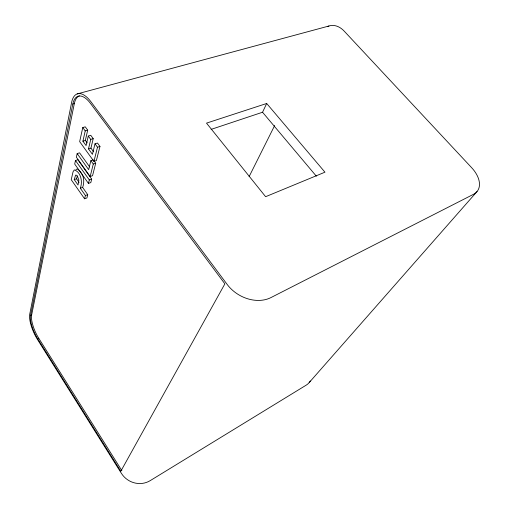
<?xml version="1.0" encoding="UTF-8"?>
<svg xmlns="http://www.w3.org/2000/svg" width="509" height="509" viewBox="0 0 509 509"><rect width="100%" height="100%" fill="white"/><g stroke="black" fill="none" stroke-linecap="round" stroke-linejoin="round"><path stroke-width="0.76" d="M72.819 104.04A27.276 12.051 71.8 0 1 90.583 103.543L224.876 283.857L120.798 471.264L37.698 338.765A18.604 6.044 65.7 0 1 30.553 315.459L72.819 104.04L74.314 103.626A27.244 12.076 71.8 0 1 79.468 95.87M121.867 470.634L38.76 338.281A18.585 6.063 65.7 0 1 31.634 314.988L74.314 103.626M75.478 160.52L74.702 164.051L88.445 183.399L90.806 182.591L91.677 179.13L77.852 159.756L75.478 160.52L89.31 179.944L88.445 183.399M87.16 142.921L85.347 140.427L87.701 130.164L85.251 126.817L82.776 127.555L79.659 141.629L93.942 161.404L96.373 160.609L99.968 146.439L97.473 143.035L94.998 143.812L92.422 154.322L88.496 148.895L90.742 139.421L88.286 136.049L90.755 135.292L93.217 138.658L90.939 148.125L93.561 151.733M89.679 166.933L79.557 152.827L77.164 153.584L76.363 157.186L90.163 176.515L92.549 175.707L95.711 163.217L93.694 160.43M74.225 179.582L75.618 175.179A3.468 1.451 69.7 0 1 77.489 176.292L78.87 180.18L78.03 184.983L74.225 179.582L76.547 178.805L77.247 176.019M88.286 136.049L86.078 145.555L82.903 141.178L85.226 130.915L82.776 127.555M84.596 198.784L85.423 195.494L80.314 188.235C82.757 182.088 81.128 172.106 74.308 169.885L73.041 171.832L71.228 179.734L84.596 198.784L86.905 197.963L87.739 194.673L82.636 187.433C84.418 182.502 84.157 176.833 80.988 172.506M93.293 159.871L90.869 160.666L88.668 169.656L77.164 153.584M90.163 176.515L93.287 164.019L90.869 160.666M93.942 161.404L97.486 147.222L94.998 143.812M211.12 129.388L262.542 112.241L266.691 103.48L324.958 172.182L265.622 196.697L206.508 123.127L266.691 103.48M249.098 176.655L274.663 125.526M309.167 382.596L477.041 191.549M75.866 169.783L76.649 169.115L77.743 169.185L80.619 171.921M37.698 338.765L38.76 338.281M30.553 315.459L31.634 314.988M85.423 195.494L87.739 194.673M80.314 188.235L82.636 187.433M89.31 179.944L91.677 179.13M93.287 164.019L95.711 163.217M88.496 148.895L90.939 148.125M97.486 147.222L99.968 146.439M82.903 141.178L85.347 140.427M90.742 139.421L93.217 138.658M85.226 130.915L87.701 130.164M77.196 93.923L328.948 26.004M262.542 112.241L316.344 176.19M76.547 178.805L79.08 182.394M327.567 26.551A23.853 16.765 78.8 0 1 344.199 31.132L471.633 167.677A26.57 16.339 35.6 0 1 473.58 194.273L270.947 297.58A32.322 25.1 30.7 0 1 227.218 284.493L90.971 101.8A29.719 13.126 71.8 0 0 71.623 102.411L29.738 314.174A20.265 6.585 65.7 0 0 37.52 339.541L121.384 473.332A20.939 19.94 36.4 0 0 150.212 480.636L306.183 385.16A18.407 14.914 40.7 0 0 310.299 381.006"/></g></svg>
